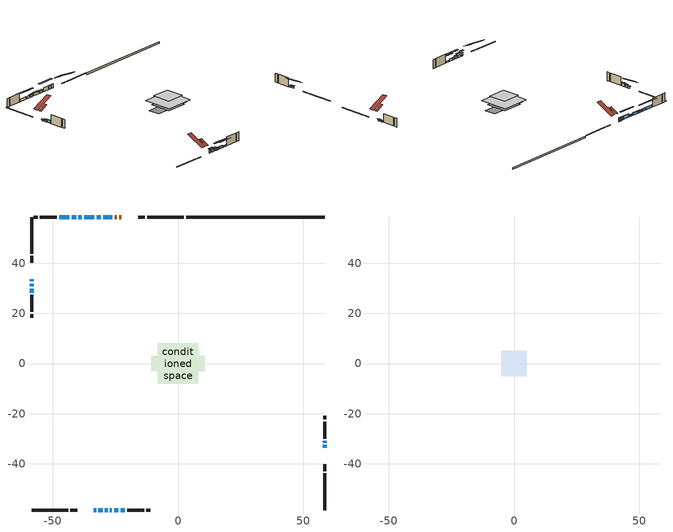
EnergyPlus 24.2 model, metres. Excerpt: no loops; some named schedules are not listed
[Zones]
conditioned space
 floor adiabatic (Floor2 construction): -5.78,-5.78 -5.78,5.78 5.78,5.78 5.78,-5.78 z0.61
 floor adiabatic (AdiabaticFloorConstruction): -8.08,-8.08 -8.08,8.08 8.08,8.08 8.08,-8.08 z3.05
 floor foundation (Slab1 construction): -10.66,-3.13 -10.66,3.13 10.66,3.13 10.66,-3.13 z-0.3
 wall outside (RimJoist1 construction): 2.34,58.44 -12.28,58.44 / -58.44,-58.44 -43.82,-58.44 / -58.44,58.44 -58.44,43.82 / 58.44,-58.44 58.44,-43.82 z0.61:0.91
 wall outside (RimJoist2 construction): -13.21,58.44 -15.83,58.44 / -42.89,-58.44 -40.27,-58.44 / -58.44,42.89 -58.44,40.27 / 58.44,-42.89 58.44,-40.27 z0.61:0.91
 wall outside (AdiabaticWallConstruction 1): -22.59,58.44 -23.48,58.44 / -24.41,58.44 -25.32,58.44 z0.61:2.64
 wall outside (AdiabaticWallConstruction): -33.51,-58.44 -32.7,-58.44 z0.61:2.59; -26.24,58.44 -29.8,58.44 z0.61:2.64; -31.77,-58.44 -30.09,-58.44 / -29.16,-58.44 -28.1,-58.44 / -27.17,-58.44 -26.4,-58.44 / -25.48,-58.44 -23.8,-58.44 / -58.44,31.82 -58.44,30.75 / -33.33,58.44 -37.45,58.44 / -40.68,58.44 -42.36,58.44 / -43.28,58.44 -47.4,58.44 z0.61:1.98; -22.87,-58.44 -21.19,-58.44 z0.61:1.42; -58.44,33.51 -58.44,32.74 / 58.44,-31.51 58.44,-30.9 z0.61:1.53; -58.44,29.82 -58.44,28.3 z0.61:2.29; 58.44,-33.51 58.44,-32.44 z0.61:1.63; -30.73,58.44 -32.41,58.44 z0.61:1.68; -38.38,58.44 -39.75,58.44 z0.61:1.83
 wall outside (Wall1 construction): -48.33,58.44 -55.07,58.44 / -20.27,-58.44 -13.52,-58.44 / -58.44,27.37 -58.44,20.62 / 58.44,-29.97 58.44,-23.23 z0.61:5.49
 wall outside (Wall2 construction): -56,58.44 -57.51,58.44 / -12.59,-58.44 -11.08,-58.44 / -58.44,19.69 -58.44,18.19 / 58.44,-22.3 58.44,-20.79 z0.61:5.49
 wall foundation (FoundationWall1 construction): 58.44,58.44 3.27,58.44 z-0.3:0.61
 window (WindowConstruction 16): -33.51,-58.44 -32.7,-58.44 z0.61:2.59
 window (WindowConstruction 5): -26.25,58.44 -29.8,58.44 z0.61:2.64
 window (WindowConstruction 6): -31.77,-58.44 -30.09,-58.44 z0.61:1.98
 window (WindowConstruction 7): -29.16,-58.44 -28.1,-58.44 z0.61:1.98
 window (WindowConstruction 8): -27.17,-58.44 -26.41,-58.44 z0.61:1.98
 window (WindowConstruction 9): -25.48,-58.44 -23.8,-58.44 z0.61:1.98
 window (WindowConstruction 10): -22.87,-58.44 -21.2,-58.44 z0.61:1.42
 window (WindowConstruction 11): -58.44,33.51 -58.44,32.75 z0.61:1.52
 window (WindowConstruction 12): -58.44,31.82 -58.44,30.75 z0.61:1.98
 window (WindowConstruction 13): -58.44,29.82 -58.44,28.3 z0.61:2.29
 window (WindowConstruction 14): 58.44,-33.51 58.44,-32.44 z0.61:1.62
 window (WindowConstruction 15): 58.44,-31.51 58.44,-30.9 z0.61:1.52
 window (WindowConstruction): -30.73,58.44 -32.4,58.44 z0.61:1.68
 window (WindowConstruction 1): -33.33,58.44 -37.45,58.44 z0.61:1.98
 window (WindowConstruction 2): -38.38,58.44 -39.75,58.44 z0.61:1.83
 window (WindowConstruction 3): -40.68,58.44 -42.35,58.44 z0.61:1.98
 window (WindowConstruction 4): -43.28,58.44 -47.4,58.44 z0.61:1.98
 door (Door): -22.59,58.44 -23.48,58.44 z0.61:2.64
 door (Door 1): -24.41,58.44 -25.32,58.44 z0.61:2.64
 ceiling adiabatic (AdiabaticFloorConstruction): 8.08,-8.08 8.08,8.08 -8.08,8.08 -8.08,-8.08 z3.05
 roof outside (Roof2 construction): -21.66,58.44,5.49 -21.66,53.94,7.73 -20.4,53.94,7.73 -20.4,58.44,5.49; -34.44,-58.44,5.49 -34.44,-53.94,7.73 -35.69,-53.94,7.73 -35.69,-58.44,5.49; -58.44,34.44,5.49 -53.94,34.44,7.73 -53.94,35.69,7.73 -58.44,35.69,5.49; 58.44,-34.44,5.49 53.94,-34.44,7.73 53.94,-35.69,7.73 58.44,-35.69,5.49
attic - vented
 floor to conditioned space (Floor1 construction Reversed): -5.13,-5.13 -5.13,5.13 5.13,5.13 5.13,-5.13 z5.49
 roof outside (Roof1 construction): -19.47,58.44,5.49 -19.47,48.73,10.34 -16.76,48.73,10.34 -16.76,58.44,5.49; -36.62,-58.44,5.49 -36.62,-48.73,10.34 -39.34,-48.73,10.34 -39.34,-58.44,5.49; -58.44,36.62,5.49 -48.73,36.62,10.34 -48.73,39.34,10.34 -58.44,39.34,5.49; 58.44,-36.62,5.49 48.73,-36.62,10.34 48.73,-39.34,10.34 58.44,-39.34,5.49
shading: -31.79,-58.44 -34.42,-58.44 -34.42,-59.2 -31.79,-59.2 z3.5; -32.85,58.44 -23.19,58.44 -23.19,59.2 -32.85,59.2 z5.69; -29.18,-58.44 -32.68,-58.44 -32.68,-59.2 -29.18,-59.2 z2.89; -27.95,-58.44 -29.31,-58.44 -29.31,-59.2 -27.95,-59.2 z2.13; -23.35,-58.44 -30.22,-58.44 -30.22,-59.2 -23.35,-59.2 z5.03; -20.75,-58.44 -28.53,-58.44 -28.53,-59.2 -20.75,-59.2 z5.03; -18.14,-58.44 -25.92,-58.44 -25.92,-59.2 -18.14,-59.2 z4.47; -58.44,32.6 -58.44,33.66 -59.2,33.66 -59.2,32.6 z1.67; -58.44,30.6 -58.44,31.97 -59.2,31.97 -59.2,30.6 z2.13; -58.44,28.15 -58.44,29.97 -59.2,29.97 -59.2,28.15 z2.44; 58.44,-32.29 58.44,-33.66 59.2,-33.66 59.2,-32.29 z1.77; 58.44,-30.75 58.44,-31.66 59.2,-31.66 59.2,-30.75 z1.67; -32.55,58.44 -30.58,58.44 -30.58,59.2 -32.55,59.2 z1.83; -37.6,58.44 -33.18,58.44 -33.18,59.2 -37.6,59.2 z2.13; -39.9,58.44 -38.23,58.44 -38.23,59.2 -39.9,59.2 z1.98; -45.41,58.44 -37.63,58.44 -37.63,59.2 -45.41,59.2 z5.03; -50.45,58.44 -40.23,58.44 -40.23,59.2 -50.45,59.2 z5.03
[Building]
Building 1: Terrain=Suburbs
[Site:Location]
Comox AP_BC: Latitude {deg}=49.72; Longitude {deg}=-124.9; Time Zone {hr}=-8; Elevation {m}=26; Keep Site Location Information=Yes
[Site:GroundTemperature:Shallow]
7.68431, 6.60511, 6.51868, 7.03082, 9.08677, 11.1331, 12.9072, 14.0311, 14.1265, 13.2125, 11.4836, 9.50004
[Site:WaterMainsTemperature]
Calculation Method=Schedule; Temperature Schedule=mains temperature schedule
[Material] Roughness=Rough; Thermal Absorptance=0.9
Name | Thickness {m} | Conductivity {W/m-K} | Density {kg/m3} | Specific Heat {J/kg-K} | Solar Absorptance | Visible Absorptance
asphalt or fiberglass shingles | 0.00635 | 0.162714 | 1121.4 | 1465.45 | 0.4 | 0.4
ceiling loosefill ins | 0.254 | 0.0480833 | 16.02 | 1046.75 | 0.7 | 0.7
ceiling stud and cavity | 0.1397 | 0.134927 | 65.682 | 1177.47 | 0.7 | 0.7
concrete 4.0 in. | 0.1016 | 1.803125 | 2242.8 | 837.4 | 0.7 | 0.7
concrete 8.0 in. | 0.2032 | 1.803125 | 2242.8 | 837.4 | 0.7 | 0.7
door material | 0.04445 | 0.188738 | 512.64 | 1214.23 | 0.7 | 0.7
door material 1 | 0.04445 | 0.053851 | 512.64 | 1214.23 | 0.7 | 0.7
exterior vertical ins | 0.0611431 | 0.029427 | 32.04 | 1214.23 | 0.7 | 0.7
floor covering | 0.0127 | 9.015625 | 54.468 | 1339.84 | 0.6 | 0.6
floor covering 1 | 0.0127 | 0.0433444 | 54.468 | 1339.84 | 0.6 | 0.6
floor rigid ins; wall rigid ins 1 | 0.512978 | 0.029427 | 32.04 | 1214.23 | 0.7 | 0.7
floor stud and cavity | 0.0889 | 0.621767 | 50.32683 | 1063.81 | 0.7 | 0.7
floor stud and cavity 1 | 0.1397 | 1.75129 | 37.0049 | 1207.88 | 0.7 | 0.7
furniture material conditioned space 1 | 0.1524 | 0.115458 | 640.8 | 1214.23 | 0.6 | 0.6
gypsum board | 0.0127 | 0.160291 | 801 | 837.4 | 0.6 | 0.6
gypsum board 1 | 0.0127 | 0.160291 | 801 | 837.4 | 0.7 | 0.7
osb sheathing 0.5 in. | 0.0127 | 0.115458 | 512.64 | 1214.23 | 0.7 | 0.7
osb sheathing 0.75 in. | 0.01905 | 0.115458 | 512.64 | 1214.23 | 0.7 | 0.7
osb sheathing 2.0 in. | 0.0508 | 0.115458 | 512.64 | 1214.23 | 0.7 | 0.7
rim joist rigid ins; wall rigid ins | 0.051816 | 0.029427 | 32.04 | 1214.23 | 0.7 | 0.7
rim joist stud and cavity | 0.0508 | 0.0451784 | 125.044 | 1163.47 | 0.6 | 0.6
rim joist stud and cavity 1 | 0.0508 | 0.0456791 | 125.044 | 1163.47 | 0.6 | 0.6
roof rigid ins | 0.103632 | 0.029427 | 32.04 | 1214.23 | 0.7 | 0.7
roof stud and cavity | 0.2032 | 0.0716271 | 78.34581 | 1123.46 | 0.7 | 0.7
wall stud and cavity | 0.1397 | 0.199346 | 139.0536 | 1170.24 | 0.7 | 0.7
wall stud and cavity 1 | 0.1397 | 0.216185 | 139.0536 | 1170.24 | 0.7 | 0.7
wall stud and cavity 2 | 0.0889 | 0.380278 | 52.3479 | 1209.89 | 0.7 | 0.7
wall stud and cavity 3 | 0.0889 | 0.391764 | 83.0341 | 1211.67 | 0.7 | 0.7
wood siding | 0.0254 | 0.102417 | 544.68 | 1172.36 | 0.4 | 0.4
wood siding 1; wood siding 2; wood siding 3 | 0.0254 | 0.102417 | 544.68 | 1172.36 | 0.7 | 0.7
[WindowMaterial:SimpleGlazingSystem]
Name | U-Factor {W/m2-K} | Solar Heat Gain Coefficient
WindowMaterial | 2.963916 | 0.58
WindowMaterial 1 | 2.90941 | 0.68
WindowMaterial 10 | 2.97981 | 0.57
WindowMaterial 11 | 2.983789 | 0.55
WindowMaterial 12 | 3.00537 | 0.54
WindowMaterial 13 | 2.99571 | 0.51
WindowMaterial 14 | 4.360704 | 0.64
WindowMaterial 2 | 2.4228 | 0.27
WindowMaterial 3 | 2.90203 | 0.68
WindowMaterial 4 | 2.97754 | 0.59
WindowMaterial 5 | 2.95313 | 0.6
WindowMaterial 6 | 2.9219 | 0.66
WindowMaterial 7 | 2.99685 | 0.53
WindowMaterial 8 | 2.93325 | 0.66
WindowMaterial 9 | 2.97868 | 0.53
[Construction]
AdiabaticFloorConstruction: floor stud and cavity 1, floor rigid ins, osb sheathing 0.75 in., floor covering 1
AdiabaticWallConstruction: wood siding 2, wall rigid ins 1, wall stud and cavity 2, gypsum board
AdiabaticWallConstruction 1: wood siding 3, wall rigid ins 1, wall stud and cavity 2, gypsum board
Door: door material
Door 1: door material 1
Floor1 construction Reversed: gypsum board, ceiling stud and cavity, ceiling loosefill ins
Floor2 construction: floor stud and cavity, floor covering
FoundationWall1 construction: concrete 8.0 in., gypsum board 1
furniture construction conditioned space 1: furniture material conditioned space 1
PartitionWallConstruction: gypsum board, wall stud and cavity 3, gypsum board
RimJoist1 construction: wood siding 1, rim joist rigid ins, osb sheathing 2.0 in., rim joist stud and cavity
RimJoist2 construction: wood siding 1, rim joist rigid ins, osb sheathing 2.0 in., rim joist stud and cavity 1
Roof1 construction: asphalt or fiberglass shingles
Roof2 construction: asphalt or fiberglass shingles, roof rigid ins, osb sheathing 0.75 in., roof stud and cavity, gypsum board
Slab1 construction: concrete 4.0 in.
Wall1 construction: wood siding, wall rigid ins, osb sheathing 0.5 in., wall stud and cavity, gypsum board
Wall2 construction: wood siding, wall rigid ins, osb sheathing 0.5 in., wall stud and cavity 1, gypsum board
WindowConstruction: WindowMaterial
WindowConstruction 1; WindowConstruction 4: WindowMaterial 1
WindowConstruction 10: WindowMaterial 8
WindowConstruction 11: WindowMaterial 9
WindowConstruction 12: WindowMaterial 10
WindowConstruction 13: WindowMaterial 11
WindowConstruction 14: WindowMaterial 12
WindowConstruction 15: WindowMaterial 13
WindowConstruction 16: WindowMaterial 14
WindowConstruction 2: WindowMaterial 2
WindowConstruction 3: WindowMaterial 3
WindowConstruction 5: WindowMaterial 4
WindowConstruction 6; WindowConstruction 9: WindowMaterial 5
WindowConstruction 7: WindowMaterial 6
WindowConstruction 8: WindowMaterial 7
[Zone] Multiplier=1; Part of Total Floor Area=Yes
Name | Volume {m3}
attic - vented | 80.7112
conditioned space | 699.2
[Space]
Name | Zone | Volume {m3}
attic - vented 1 | attic - vented | 80.7112
conditioned space 1 | conditioned space | 699.2
[ZoneInfiltration:EffectiveLeakageArea]
infil attic - vented 1: Zone or Space=attic - vented 1; Schedule=Always On Discrete; Effective Air Leakage Area {cm2}=4519.29; Stack Coefficient=0.000337668; Wind Coefficient=1.24155e-05
[ZoneMixing]
whole house fan mix: Zone or Space=attic - vented; Schedule=Always On Continuous; Design Flow Rate Calculation Method=Flow/Zone; Design Flow Rate {m3/s}=0; Source Zone or Space=conditioned space
[SurfaceProperty:ExposedFoundationPerimeter]
Slab1: Exposed Perimeter Calculation Method=TotalExposedPerimeter; Total Exposed Perimeter {m}=55.169
[InternalMass] Zone or ZoneList=conditioned space; Space or SpaceList=conditioned space 1
Name | Construction | Surface Area {m2}
furniture mass conditioned space 1 | furniture construction conditioned space 1 | 211.352
partition wall mass | PartitionWallConstruction | 394.79
[Lights]
interior lighting: Zone or ZoneList or Space or SpaceList=conditioned space 1; Schedule=interior lighting schedule; Design Level Calculation Method=LightingLevel; Lighting Level {W}=343.2; Return Air Fraction=0; Fraction Radiant=0.6; Fraction Visible=0.2; Fraction Replaceable=1
[People]
occupants: Zone or ZoneList or Space or SpaceList=conditioned space 1; Number of People Schedule=occupants schedule; Number of People Calculation Method=People; Number of People=3; Fraction Radiant=0.314171; Sensible Heat Fraction=0.56303; Activity Level Schedule=occupants activity schedule; Carbon Dioxide Generation Rate {m3/s-W}=0; Enable ASHRAE 55 Comfort Warnings=No; Mean Radiant Temperature Calculation Type=EnclosureAveraged
[ElectricEquipment] Zone or ZoneList or Space or SpaceList=conditioned space 1; Design Level Calculation Method=EquipmentLevel
Name | Schedule | Design Level {W} | Fraction Latent | Fraction Radiant | Fraction Lost
clothes dryer | clothes dryer schedule | 140.772 | 0.015 | 0.081 | 0.85
clothes washer | clothes washer schedule | 32.1985 | 0.03 | 0.162 | 0.7
cooking range | cooking range schedule | 215.147 | 0.08 | 0.432 | 0.2
dishwasher | dishwasher schedule | 66.8632 | 0.3 | 0.18 | 0.4
fridge | fridge schedule | 72.9452 | 0 | 0.6 | 0
mech vent bath fan 0 | mech vent bath fan 0 schedule | 25.1 | 0 | 0 | 1
mech vent bath fan 1 | mech vent bath fan 1 schedule | 25.1 | 0 | 0 | 1
mech vent house fan | mech vent house fan schedule | 0 | 0 | 0 | 1
mech vent house fan cfis | mech vent house fan cfis schedule | 0 | 0 | 0 | 0
mech vent range fan 0 | mech vent range fan 0 schedule | 57 | 0 | 0 | 1
misc plug loads | misc plug loads schedule | 494.7 | 0.045 | 0.513 | 0.1
whole house fan | Always On Discrete | 0 | 0 | 0 | 1
[OtherEquipment] Zone or ZoneList or Space or SpaceList=conditioned space 1; Design Level Calculation Method=EquipmentLevel
Name | Fuel Type | Schedule | Design Level {W} | Fraction Latent | Fraction Radiant | Fraction Lost
clothes dryer 1 | Electricity | clothes dryer schedule | 0 | 0.015 | 0.081 | 0.85
cooking range 1 | Electricity | cooking range schedule | 0 | 0.08 | 0.432 | 0.2
general water use latent | None | general water use schedule | 62.594 | 1 | 0 | 0
general water use sensible | None | general water use schedule | -61.6891 | 0 | 0.6 | 0
mech vent house fan latent load | None | Always On Discrete | 0 | 1 | 0 | 0
mech vent house fan sensible load | None | Always On Discrete | 0 | 0 | 0 | 0
water heater energy adjustment1 | NaturalGas | Always On Discrete | 0.01 | 0 | 0 | 1
[ZoneInfiltration:DesignFlowRate] Zone or ZoneList or Space or SpaceList=conditioned space 1; Schedule=Always On Discrete; Design Flow Rate Calculation Method=Flow/Zone; Design Flow Rate {m3/s}=0
infil flow; natural vent flow; whole house fan flow
[Foundation:Kiva]
Foundation Kiva 1: Initial Indoor Air Temperature {C}=18; Wall Height Above Grade {m}=0.609996; Wall Depth Below Slab {m}=0.2032; Custom Block Material Name 1=exterior vertical ins; Custom Block Depth 1 {m}=0.910011; Custom Block X Position 1 {m}=0.2159; Custom Block Z Position 1 {m}=0
[Foundation:Kiva:Settings]
Soil Conductivity {W/m-K}=0.849921; Soil Density {kg/m3}=1842.3; Soil Specific Heat {J/kg-K}=418.7; Ground Solar Absorptivity=0.9; Ground Thermal Absorptivity=0.9; Ground Surface Roughness {m}=0.03; Far-Field Width {m}=40; Deep-Ground Boundary Condition=ZeroFlux; Deep-Ground Depth {m}=40; Minimum Cell Dimension {m}=0.2; Maximum Cell Growth Coefficient=3; Simulation Timestep=Timestep
[Exterior:Lights]
exterior lighting: Schedule=exterior lighting schedule; Design Level {W}=75.6
[Schedule:Constant]
Name | Hourly Value
Always On Continuous; mech vent house fan schedule; mech vent house fan cfis schedule; Always On Discrete | 1
occupants activity schedule | 117.228
fridge schedule | 0
[Schedule:Week:Daily]
interior lighting schedule Week Rule - Jan1-Jan27: interior lighting schedule day, interior lighting schedule day, interior lighting schedule day, interior lighting schedule day, interior lighting schedule day, interior lighting schedule day, interior lighting schedule day, interior lighting schedule default day, interior lighting schedule default day, interior lighting schedule default day, interior lighting schedule default day, interior lighting schedule default day
interior lighting schedule Week Rule - Jan28-Feb3: interior lighting schedule day, interior lighting schedule day, interior lighting schedule day, interior lighting schedule day, interior lighting schedule day 1, interior lighting schedule day 1, interior lighting schedule day 1, interior lighting schedule default day, interior lighting schedule default day, interior lighting schedule default day, interior lighting schedule default day, interior lighting schedule default day
interior lighting schedule Week Rule - Feb4-Feb24: interior lighting schedule day 1, interior lighting schedule day 1, interior lighting schedule day 1, interior lighting schedule day 1, interior lighting schedule day 1, interior lighting schedule day 1, interior lighting schedule day 1, interior lighting schedule default day, interior lighting schedule default day, interior lighting schedule default day, interior lighting schedule default day, interior lighting schedule default day
interior lighting schedule Week Rule - Feb25-Mar3: interior lighting schedule day 1, interior lighting schedule day 1, interior lighting schedule day 1, interior lighting schedule day 1, interior lighting schedule day 2, interior lighting schedule day 2, interior lighting schedule day 2, interior lighting schedule default day, interior lighting schedule default day, interior lighting schedule default day, interior lighting schedule default day, interior lighting schedule default day
interior lighting schedule Week Rule - Mar4-Mar31: interior lighting schedule day 2, interior lighting schedule day 2, interior lighting schedule day 2, interior lighting schedule day 2, interior lighting schedule day 2, interior lighting schedule day 2, interior lighting schedule day 2, interior lighting schedule default day, interior lighting schedule default day, interior lighting schedule default day, interior lighting schedule default day, interior lighting schedule default day
interior lighting schedule Week Rule - Apr1-Apr28: interior lighting schedule day 3, interior lighting schedule day 3, interior lighting schedule day 3, interior lighting schedule day 3, interior lighting schedule day 3, interior lighting schedule day 3, interior lighting schedule day 3, interior lighting schedule default day, interior lighting schedule default day, interior lighting schedule default day, interior lighting schedule default day, interior lighting schedule default day
interior lighting schedule Week Rule - Apr29-May5: interior lighting schedule day 3, interior lighting schedule day 3, interior lighting schedule day 4, interior lighting schedule day 4, interior lighting schedule day 4, interior lighting schedule day 4, interior lighting schedule day 4, interior lighting schedule default day, interior lighting schedule default day, interior lighting schedule default day, interior lighting schedule default day, interior lighting schedule default day
interior lighting schedule Week Rule - May6-May26: interior lighting schedule day 4, interior lighting schedule day 4, interior lighting schedule day 4, interior lighting schedule day 4, interior lighting schedule day 4, interior lighting schedule day 4, interior lighting schedule day 4, interior lighting schedule default day, interior lighting schedule default day, interior lighting schedule default day, interior lighting schedule default day, interior lighting schedule default day
interior lighting schedule Week Rule - May27-Jun2: interior lighting schedule day 4, interior lighting schedule day 4, interior lighting schedule day 4, interior lighting schedule day 4, interior lighting schedule day 4, interior lighting schedule day 5, interior lighting schedule day 5, interior lighting schedule default day, interior lighting schedule default day, interior lighting schedule default day, interior lighting schedule default day, interior lighting schedule default day
interior lighting schedule Week Rule - Jun3-Jun30: interior lighting schedule day 5, interior lighting schedule day 5, interior lighting schedule day 5, interior lighting schedule day 5, interior lighting schedule day 5, interior lighting schedule day 5, interior lighting schedule day 5, interior lighting schedule default day, interior lighting schedule default day, interior lighting schedule default day, interior lighting schedule default day, interior lighting schedule default day
interior lighting schedule Week Rule - Jul1-Jul28: interior lighting schedule day 6, interior lighting schedule day 6, interior lighting schedule day 6, interior lighting schedule day 6, interior lighting schedule day 6, interior lighting schedule day 6, interior lighting schedule day 6, interior lighting schedule default day, interior lighting schedule default day, interior lighting schedule default day, interior lighting schedule default day, interior lighting schedule default day
interior lighting schedule Week Rule - Jul29-Aug4: interior lighting schedule day 6, interior lighting schedule day 6, interior lighting schedule day 6, interior lighting schedule day 7, interior lighting schedule day 7, interior lighting schedule day 7, interior lighting schedule day 7, interior lighting schedule default day, interior lighting schedule default day, interior lighting schedule default day, interior lighting schedule default day, interior lighting schedule default day
interior lighting schedule Week Rule - Aug5-Aug25: interior lighting schedule day 7, interior lighting schedule day 7, interior lighting schedule day 7, interior lighting schedule day 7, interior lighting schedule day 7, interior lighting schedule day 7, interior lighting schedule day 7, interior lighting schedule default day, interior lighting schedule default day, interior lighting schedule default day, interior lighting schedule default day, interior lighting schedule default day
interior lighting schedule Week Rule - Aug26-Sep1: interior lighting schedule day 7, interior lighting schedule day 7, interior lighting schedule day 7, interior lighting schedule day 7, interior lighting schedule day 7, interior lighting schedule day 7, interior lighting schedule day 8, interior lighting schedule default day, interior lighting schedule default day, interior lighting schedule default day, interior lighting schedule default day, interior lighting schedule default day
interior lighting schedule Week Rule - Sep2-Sep29: interior lighting schedule day 8, interior lighting schedule day 8, interior lighting schedule day 8, interior lighting schedule day 8, interior lighting schedule day 8, interior lighting schedule day 8, interior lighting schedule day 8, interior lighting schedule default day, interior lighting schedule default day, interior lighting schedule default day, interior lighting schedule default day, interior lighting schedule default day
interior lighting schedule Week Rule - Sep30-Oct6: interior lighting schedule day 8, interior lighting schedule day 9, interior lighting schedule day 9, interior lighting schedule day 9, interior lighting schedule day 9, interior lighting schedule day 9, interior lighting schedule day 9, interior lighting schedule default day, interior lighting schedule default day, interior lighting schedule default day, interior lighting schedule default day, interior lighting schedule default day
interior lighting schedule Week Rule - Oct7-Oct27: interior lighting schedule day 9, interior lighting schedule day 9, interior lighting schedule day 9, interior lighting schedule day 9, interior lighting schedule day 9, interior lighting schedule day 9, interior lighting schedule day 9, interior lighting schedule default day, interior lighting schedule default day, interior lighting schedule default day, interior lighting schedule default day, interior lighting schedule default day
interior lighting schedule Week Rule - Oct28-Nov3: interior lighting schedule day 9, interior lighting schedule day 9, interior lighting schedule day 9, interior lighting schedule day 9, interior lighting schedule day 10, interior lighting schedule day 10, interior lighting schedule day 10, interior lighting schedule default day, interior lighting schedule default day, interior lighting schedule default day, interior lighting schedule default day, interior lighting schedule default day
interior lighting schedule Week Rule - Nov4-Nov24: interior lighting schedule day 10, interior lighting schedule day 10, interior lighting schedule day 10, interior lighting schedule day 10, interior lighting schedule day 10, interior lighting schedule day 10, interior lighting schedule day 10, interior lighting schedule default day, interior lighting schedule default day, interior lighting schedule default day, interior lighting schedule default day, interior lighting schedule default day
interior lighting schedule Week Rule - Nov25-Dec1: interior lighting schedule day 10, interior lighting schedule day 10, interior lighting schedule day 10, interior lighting schedule day 10, interior lighting schedule day 10, interior lighting schedule day 10, interior lighting schedule day 11, interior lighting schedule default day, interior lighting schedule default day, interior lighting schedule default day, interior lighting schedule default day, interior lighting schedule default day
interior lighting schedule Week Rule - Dec2-Dec31: interior lighting schedule day 11, interior lighting schedule day 11, interior lighting schedule day 11, interior lighting schedule day 11, interior lighting schedule day 11, interior lighting schedule day 11, interior lighting schedule day 11, interior lighting schedule default day, interior lighting schedule default day, interior lighting schedule default day, interior lighting schedule default day, interior lighting schedule default day
occupants schedule Week Rule - Jan1-Dec31: occupants schedule day, occupants schedule day, occupants schedule day, occupants schedule day, occupants schedule day, occupants schedule day, occupants schedule day, occupants schedule default day, occupants schedule default day, occupants schedule default day, occupants schedule default day, occupants schedule default day
clothes dryer schedule Week Rule - Jan1-Dec31: clothes dryer schedule day, clothes dryer schedule day, clothes dryer schedule day, clothes dryer schedule day, clothes dryer schedule day, clothes dryer schedule day, clothes dryer schedule day, clothes dryer schedule default day, clothes dryer schedule default day, clothes dryer schedule default day, clothes dryer schedule default day, clothes dryer schedule default day
clothes washer schedule Week Rule - Jan1-Dec31: clothes washer schedule day, clothes washer schedule day, clothes washer schedule day, clothes washer schedule day, clothes washer schedule day, clothes washer schedule day, clothes washer schedule day, clothes washer schedule default day, clothes washer schedule default day, clothes washer schedule default day, clothes washer schedule default day, clothes washer schedule default day
cooking range schedule Week Rule - Jan1-Dec31: cooking range schedule day, cooking range schedule day, cooking range schedule day, cooking range schedule day, cooking range schedule day, cooking range schedule day, cooking range schedule day, cooking range schedule default day, cooking range schedule default day, cooking range schedule default day, cooking range schedule default day, cooking range schedule default day
dishwasher schedule Week Rule - Jan1-Dec31: dishwasher schedule day, dishwasher schedule day, dishwasher schedule day, dishwasher schedule day, dishwasher schedule day, dishwasher schedule day, dishwasher schedule day, dishwasher schedule default day, dishwasher schedule default day, dishwasher schedule default day, dishwasher schedule default day, dishwasher schedule default day
mech vent bath fan 0 schedule Week Rule - Jan1-Dec31: mech vent bath fan 0 schedule day, mech vent bath fan 0 schedule day, mech vent bath fan 0 schedule day, mech vent bath fan 0 schedule day, mech vent bath fan 0 schedule day, mech vent bath fan 0 schedule day, mech vent bath fan 0 schedule day, mech vent bath fan 0 schedule default day, mech vent bath fan 0 schedule default day, mech vent bath fan 0 schedule default day, mech vent bath fan 0 schedule default day, mech vent bath fan 0 schedule default day
mech vent bath fan 1 schedule Week Rule - Jan1-Dec31: mech vent bath fan 1 schedule day, mech vent bath fan 1 schedule day, mech vent bath fan 1 schedule day, mech vent bath fan 1 schedule day, mech vent bath fan 1 schedule day, mech vent bath fan 1 schedule day, mech vent bath fan 1 schedule day, mech vent bath fan 1 schedule default day, mech vent bath fan 1 schedule default day, mech vent bath fan 1 schedule default day, mech vent bath fan 1 schedule default day, mech vent bath fan 1 schedule default day
mech vent range fan 0 schedule Week Rule - Jan1-Dec31: mech vent range fan 0 schedule day, mech vent range fan 0 schedule day, mech vent range fan 0 schedule day, mech vent range fan 0 schedule day, mech vent range fan 0 schedule day, mech vent range fan 0 schedule day, mech vent range fan 0 schedule day, mech vent range fan 0 schedule default day, mech vent range fan 0 schedule default day, mech vent range fan 0 schedule default day, mech vent range fan 0 schedule default day, mech vent range fan 0 schedule default day
misc plug loads schedule Week Rule - Jan1-Dec31: misc plug loads schedule day, misc plug loads schedule day, misc plug loads schedule day, misc plug loads schedule day, misc plug loads schedule day, misc plug loads schedule day, misc plug loads schedule day, misc plug loads schedule default day, misc plug loads schedule default day, misc plug loads schedule default day, misc plug loads schedule default day, misc plug loads schedule default day
general water use schedule Week Rule - Jan1-Dec31: general water use schedule day, general water use schedule day, general water use schedule day, general water use schedule day, general water use schedule day, general water use schedule day, general water use schedule day, general water use schedule default day, general water use schedule default day, general water use schedule default day, general water use schedule default day, general water use schedule default day
exterior lighting schedule Week Rule - Jan1-Jan27: exterior lighting schedule day, exterior lighting schedule day, exterior lighting schedule day, exterior lighting schedule day, exterior lighting schedule day, exterior lighting schedule day, exterior lighting schedule day, exterior lighting schedule default day, exterior lighting schedule default day, exterior lighting schedule default day, exterior lighting schedule default day, exterior lighting schedule default day
exterior lighting schedule Week Rule - Jan28-Feb3: exterior lighting schedule day, exterior lighting schedule day, exterior lighting schedule day, exterior lighting schedule day, exterior lighting schedule day 1, exterior lighting schedule day 1, exterior lighting schedule day 1, exterior lighting schedule default day, exterior lighting schedule default day, exterior lighting schedule default day, exterior lighting schedule default day, exterior lighting schedule default day
exterior lighting schedule Week Rule - Feb4-Feb24: exterior lighting schedule day 1, exterior lighting schedule day 1, exterior lighting schedule day 1, exterior lighting schedule day 1, exterior lighting schedule day 1, exterior lighting schedule day 1, exterior lighting schedule day 1, exterior lighting schedule default day, exterior lighting schedule default day, exterior lighting schedule default day, exterior lighting schedule default day, exterior lighting schedule default day
exterior lighting schedule Week Rule - Feb25-Mar3: exterior lighting schedule day 1, exterior lighting schedule day 1, exterior lighting schedule day 1, exterior lighting schedule day 1, exterior lighting schedule day 2, exterior lighting schedule day 2, exterior lighting schedule day 2, exterior lighting schedule default day, exterior lighting schedule default day, exterior lighting schedule default day, exterior lighting schedule default day, exterior lighting schedule default day
exterior lighting schedule Week Rule - Mar4-Mar31: exterior lighting schedule day 2, exterior lighting schedule day 2, exterior lighting schedule day 2, exterior lighting schedule day 2, exterior lighting schedule day 2, exterior lighting schedule day 2, exterior lighting schedule day 2, exterior lighting schedule default day, exterior lighting schedule default day, exterior lighting schedule default day, exterior lighting schedule default day, exterior lighting schedule default day
exterior lighting schedule Week Rule - Apr1-Apr28: exterior lighting schedule day 3, exterior lighting schedule day 3, exterior lighting schedule day 3, exterior lighting schedule day 3, exterior lighting schedule day 3, exterior lighting schedule day 3, exterior lighting schedule day 3, exterior lighting schedule default day, exterior lighting schedule default day, exterior lighting schedule default day, exterior lighting schedule default day, exterior lighting schedule default day
exterior lighting schedule Week Rule - Apr29-May5: exterior lighting schedule day 3, exterior lighting schedule day 3, exterior lighting schedule day 4, exterior lighting schedule day 4, exterior lighting schedule day 4, exterior lighting schedule day 4, exterior lighting schedule day 4, exterior lighting schedule default day, exterior lighting schedule default day, exterior lighting schedule default day, exterior lighting schedule default day, exterior lighting schedule default day
exterior lighting schedule Week Rule - May6-May26: exterior lighting schedule day 4, exterior lighting schedule day 4, exterior lighting schedule day 4, exterior lighting schedule day 4, exterior lighting schedule day 4, exterior lighting schedule day 4, exterior lighting schedule day 4, exterior lighting schedule default day, exterior lighting schedule default day, exterior lighting schedule default day, exterior lighting schedule default day, exterior lighting schedule default day
exterior lighting schedule Week Rule - May27-Jun2: exterior lighting schedule day 4, exterior lighting schedule day 4, exterior lighting schedule day 4, exterior lighting schedule day 4, exterior lighting schedule day 4, exterior lighting schedule day 5, exterior lighting schedule day 5, exterior lighting schedule default day, exterior lighting schedule default day, exterior lighting schedule default day, exterior lighting schedule default day, exterior lighting schedule default day
[Schedule:Year]
interior lighting schedule: interior lighting schedule Week Rule - Jan1-Jan27, 1, 1, 1, 27, interior lighting schedule Week Rule - Jan28-Feb3, 1, 28, 2, 3, interior lighting schedule Week Rule - Feb4-Feb24, 2, 4, 2, 24, interior lighting schedule Week Rule - Feb25-Mar3, 2, 25, 3, 3, interior lighting schedule Week Rule - Mar4-Mar31, 3, 4, 3, 31, interior lighting schedule Week Rule - Apr1-Apr28, 4, 1, 4, 28, interior lighting schedule Week Rule - Apr29-May5, 4, 29, 5, 5, interior lighting schedule Week Rule - May6-May26, 5, 6, 5, 26, interior lighting schedule Week Rule - May27-Jun2, 5, 27, 6, 2, interior lighting schedule Week Rule - Jun3-Jun30, 6, 3, 6, 30, interior lighting schedule Week Rule - Jul1-Jul28, 7, 1, 7, 28, interior lighting schedule Week Rule - Jul29-Aug4, 7, 29, 8, 4, interior lighting schedule Week Rule - Aug5-Aug25, 8, 5, 8, 25, interior lighting schedule Week Rule - Aug26-Sep1, 8, 26, 9, 1, interior lighting schedule Week Rule - Sep2-Sep29, 9, 2, 9, 29, interior lighting schedule Week Rule - Sep30-Oct6, 9, 30, 10, 6, interior lighting schedule Week Rule - Oct7-Oct27, 10, 7, 10, 27, interior lighting schedule Week Rule - Oct28-Nov3, 10, 28, 11, 3, interior lighting schedule Week Rule - Nov4-Nov24, 11, 4, 11, 24, interior lighting schedule Week Rule - Nov25-Dec1, 11, 25, 12, 1, interior lighting schedule Week Rule - Dec2-Dec31, 12, 2, 12, 31
occupants schedule: occupants schedule Week Rule - Jan1-Dec31, 1, 1, 12, 31
clothes dryer schedule: clothes dryer schedule Week Rule - Jan1-Dec31, 1, 1, 12, 31
clothes washer schedule: clothes washer schedule Week Rule - Jan1-Dec31, 1, 1, 12, 31
cooking range schedule: cooking range schedule Week Rule - Jan1-Dec31, 1, 1, 12, 31
dishwasher schedule: dishwasher schedule Week Rule - Jan1-Dec31, 1, 1, 12, 31
mech vent bath fan 0 schedule: mech vent bath fan 0 schedule Week Rule - Jan1-Dec31, 1, 1, 12, 31
mech vent bath fan 1 schedule: mech vent bath fan 1 schedule Week Rule - Jan1-Dec31, 1, 1, 12, 31
mech vent range fan 0 schedule: mech vent range fan 0 schedule Week Rule - Jan1-Dec31, 1, 1, 12, 31
misc plug loads schedule: misc plug loads schedule Week Rule - Jan1-Dec31, 1, 1, 12, 31
general water use schedule: general water use schedule Week Rule - Jan1-Dec31, 1, 1, 12, 31
exterior lighting schedule: exterior lighting schedule Week Rule - Jan1-Jan27, 1, 1, 1, 27, exterior lighting schedule Week Rule - Jan28-Feb3, 1, 28, 2, 3, exterior lighting schedule Week Rule - Feb4-Feb24, 2, 4, 2, 24, exterior lighting schedule Week Rule - Feb25-Mar3, 2, 25, 3, 3, exterior lighting schedule Week Rule - Mar4-Mar31, 3, 4, 3, 31, exterior lighting schedule Week Rule - Apr1-Apr28, 4, 1, 4, 28, exterior lighting schedule Week Rule - Apr29-May5, 4, 29, 5, 5, exterior lighting schedule Week Rule - May6-May26, 5, 6, 5, 26, exterior lighting schedule Week Rule - May27-Jun2, 5, 27, 6, 2, exterior lighting schedule Week Rule - Jun3-Jun30, 6, 3, 6, 30, exterior lighting schedule Week Rule - Jul1-Jul28, 7, 1, 7, 28, exterior lighting schedule Week Rule - Jul29-Aug4, 7, 29, 8, 4, exterior lighting schedule Week Rule - Aug5-Aug25, 8, 5, 8, 25, exterior lighting schedule Week Rule - Aug26-Sep1, 8, 26, 9, 1, exterior lighting schedule Week Rule - Sep2-Sep29, 9, 2, 9, 29, exterior lighting schedule Week Rule - Sep30-Oct6, 9, 30, 10, 6, exterior lighting schedule Week Rule - Oct7-Oct27, 10, 7, 10, 27, exterior lighting schedule Week Rule - Oct28-Nov3, 10, 28, 11, 3, exterior lighting schedule Week Rule - Nov4-Nov24, 11, 4, 11, 24, exterior lighting schedule Week Rule - Nov25-Dec1, 11, 25, 12, 1, exterior lighting schedule Week Rule - Dec2-Dec31, 12, 2, 12, 31
[Schedule:Compact]
mains temperature schedule: Through: 01/01, For: AllDays, Until: 24:00, 11.0622, Through: 01/02, For: AllDays, Until: 24:00, 11.025, Through: 01/03, For: AllDays, Until: 24:00, 10.9883, Through: 01/04, For: AllDays, Until: 24:00, 10.9522, Through: 01/05, For: AllDays, Until: 24:00, 10.9172, Through: 01/06, For: AllDays, Until: 24:00, 10.8828, Through: 01/07, For: AllDays, Until: 24:00, 10.8494, Through: 01/08, For: AllDays, Until: 24:00, 10.8167, Through: 01/09, For: AllDays, Until: 24:00, 10.7844, Through: 01/10, For: AllDays, Until: 24:00, 10.7533, Through: 01/11, For: AllDays, Until: 24:00, 10.7228, Through: 01/12, For: AllDays, Until: 24:00, 10.6933, Through: 01/13, For: AllDays, Until: 24:00, 10.6644, Through: 01/14, For: AllDays, Until: 24:00, 10.6367, Through: 01/15, For: AllDays, Until: 24:00, 10.6094, Through: 01/16, For: AllDays, Until: 24:00, 10.5833, Through: 01/17, For: AllDays, Until: 24:00, 10.5578, Through: 01/18, For: AllDays, Until: 24:00, 10.5333, Through: 01/19, For: AllDays, Until: 24:00, 10.51, Through: 01/20, For: AllDays, Until: 24:00, 10.4872, Through: 01/21, For: AllDays, Until: 24:00, 10.465, Through: 01/22, For: AllDays, Until: 24:00, 10.4439, Through: 01/23, For: AllDays, Until: 24:00, 10.4239, Through: 01/24, For: AllDays, Until: 24:00, 10.405, Through: 01/25, For: AllDays, Until: 24:00, 10.3867, Through: 01/26, For: AllDays, Until: 24:00, 10.3694, Through: 01/27, For: AllDays, Until: 24:00, 10.3528, Through: 01/28, For: AllDays, Until: 24:00, 10.3372, Through: 01/29, For: AllDays, Until: 24:00, 10.3228, Through: 01/30, For: AllDays, Until: 24:00, 10.3094, Through: 01/31, For: AllDays, Until: 24:00, 10.2967, Through: 02/01, For: AllDays, Until: 24:00, 10.285, Through: 02/02, For: AllDays, Until: 24:00, 10.2739, Through: 02/03, For: AllDays, Until: 24:00, 10.2644, Through: 02/04, For: AllDays, Until: 24:00, 10.2556, Through: 02/05, For: AllDays, Until: 24:00, 10.2472, Through: 02/06, For: AllDays, Until: 24:00, 10.2406, Through: 02/07, For: AllDays, Until: 24:00, 10.2344, Through: 02/08, For: AllDays, Until: 24:00, 10.2294, Through: 02/09, For: AllDays, Until: 24:00, 10.225, Through: 02/10, For: AllDays, Until: 24:00, 10.2222, Through: 02/11, For: AllDays, Until: 24:00, 10.22, Through: 02/12, For: AllDays, Until: 24:00, 10.2189, Through: 02/13, For: AllDays, Until: 24:00, 10.2183, Through: 02/14, For: AllDays, Until: 24:00, 10.2194, Through: 02/15, For: AllDays, Until: 24:00, 10.2211, Through: 02/16, For: AllDays, Until: 24:00, 10.2239, Through: 02/17, For: AllDays, Until: 24:00, 10.2272, Through: 02/18, For: AllDays, Until: 24:00, 10.2322, Through: 02/19, For: AllDays, Until: 24:00, 10.2378, Through: 02/20, For: AllDays, Until: 24:00, 10.2439, Through: 02/21, For: AllDays, Until: 24:00, 10.2517, Through: 02/22, For: AllDays, Until: 24:00, 10.26, Through: 02/23, For: AllDays, Until: 24:00, 10.2694, Through: 02/24, For: AllDays, Until: 24:00, 10.28, Through: 02/25, For: AllDays, Until: 24:00, 10.2911, Through: 02/26, For: AllDays, Until: 24:00, 10.3033, Through: 02/27, For: AllDays, Until: 24:00, 10.3167, Through: 02/28, For: AllDays, Until: 24:00, 10.3306, Through: 03/01, For: AllDays, Until: 24:00, 10.3456, Through: 03/02, For: AllDays, Until: 24:00, 10.3617, Through: 03/03, For: AllDays, Until: 24:00, 10.3783, Through: 03/04, For: AllDays, Until: 24:00, 10.3961, Through: 03/05, For: AllDays, Until: 24:00, 10.415, Through: 03/06, For: AllDays, Until: 24:00, 10.435, Through: 03/07, For: AllDays, Until: 24:00, 10.4556, Through: 03/08, For: AllDays, Until: 24:00, 10.4767, Through: 03/09, For: AllDays, Until: 24:00, 10.4989, Through: 03/10, For: AllDays, Until: 24:00, 10.5222, Through: 03/11, For: AllDays, Until: 24:00, 10.5467, Through: 03/12, For: AllDays, Until: 24:00, 10.5717, Through: 03/13, For: AllDays, Until: 24:00, 10.5972, Through: 03/14, For: AllDays, Until: 24:00, 10.6239, Through: 03/15, For: AllDays, Until: 24:00, 10.6517, Through: 03/16, For: AllDays, Until: 24:00, 10.68, Through: 03/17, For: AllDays, Until: 24:00, 10.7089, Through: 03/18, For: AllDays, Until: 24:00, 10.7389, Through: 03/19, For: AllDays, Until: 24:00, 10.77, Through: 03/20, For: AllDays, Until: 24:00, 10.8017, Through: 03/21, For: AllDays, Until: 24:00, 10.8339, Through: 03/22, For: AllDays, Until: 24:00, 10.8672, Through: 03/23, For: AllDays, Until: 24:00, 10.9011, Through: 03/24, For: AllDays, Until: 24:00, 10.9361, Through: 03/25, For: AllDays, Until: 24:00, 10.9717, Through: 03/26, For: AllDays, Until: 24:00, 11.0078, Through: 03/27, For: AllDays, Until: 24:00, 11.045, Through: 03/28, For: AllDays, Until: 24:00, 11.0822, Through: 03/29, For: AllDays, Until: 24:00, 11.1211, Through: 03/30, For: AllDays, Until: 24:00, 11.16, Through: 03/31, For: AllDays, Until: 24:00, 11.2, Through: 04/01, For: AllDays, Until: 24:00, 11.2406, Through: 04/02, For: AllDays, Until: 24:00, 11.2817, Through: 04/03, For: AllDays, Until: 24:00, 11.3233, Through: 04/04, For: AllDays, Until: 24:00, 11.3656, Through: 04/05, For: AllDays, Until: 24:00, 11.4089, Through: 04/06, For: AllDays, Until: 24:00, 11.4522, Through: 04/07, For: AllDays, Until: 24:00, 11.4967, Through: 04/08, For: AllDays, Until: 24:00, 11.5417, Through: 04/09, For: AllDays, Until: 24:00, 11.5872, Through: 04/10, For: AllDays, Until: 24:00, 11.6333, Through: 04/11, For: AllDays, Until: 24:00, 11.6794, Through: 04/12, For: AllDays, Until: 24:00, 11.7267, Through: 04/13, For: AllDays, Until: 24:00, 11.7744, Through: 04/14, For: AllDays, Until: 24:00, 11.8222, Through: 04/15, For: AllDays, Until: 24:00, 11.8711, Through: 04/16, For: AllDays, Until: 24:00, 11.92, Through: 04/17, For: AllDays, Until: 24:00, 11.97, Through: 04/18, For: AllDays, Until: 24:00, 12.02, Through: 04/19, For: AllDays, Until: 24:00, 12.07, Through: 04/20, For: AllDays, Until: 24:00, 12.1211, Through: 04/21, For: AllDays, Until: 24:00, 12.1722, Through: 04/22, For: AllDays, Until: 24:00, 12.2239, Through: 04/23, For: AllDays, Until: 24:00, 12.2761, Through: 04/24, For: AllDays, Until: 24:00, 12.3283, Through: 04/25, For: AllDays, Until: 24:00, 12.3811, Through: 04/26, For: AllDays, Until: 24:00, 12.4339, Through: 04/27, For: AllDays, Until: 24:00, 12.4872, Through: 04/28, For: AllDays, Until: 24:00, 12.5411, Through: 04/29, For: AllDays, Until: 24:00, 12.595, Through: 04/30, For: AllDays, Until: 24:00, 12.6489, Through: 05/01, For: AllDays, Until: 24:00, 12.7033, Through: 05/02, For: AllDays, Until: 24:00, 12.7583, Through: 05/03, For: AllDays, Until: 24:00, 12.8133, Through: 05/04, For: AllDays, Until: 24:00, 12.8683, Through: 05/05, For: AllDays, Until: 24:00, 12.9233, Through: 05/06, For: AllDays, Until: 24:00, 12.9789, Through: 05/07, For: AllDays, Until: 24:00, 13.0344, Through: 05/08, For: AllDays, Until: 24:00, 13.09, Through: 05/09, For: AllDays, Until: 24:00, 13.1461, Through: 05/10, For: AllDays, Until: 24:00, 13.2017, Through: 05/11, For: AllDays, Until: 24:00, 13.2578, Through: 05/12, For: AllDays, Until: 24:00, 13.3139, Through: 05/13, For: AllDays, Until: 24:00, 13.37, Through: 05/14, For: AllDays, Until: 24:00, 13.4261, Through: 05/15, For: AllDays, Until: 24:00, 13.4822, Through: 05/16, For: AllDays, Until: 24:00, 13.5389, Through: 05/17, For: AllDays, Until: 24:00, 13.595, Through: 05/18, For: AllDays, Until: 24:00, 13.6511, Through: 05/19, For: AllDays, Until: 24:00, 13.7072, Through: 05/20, For: AllDays, Until: 24:00, 13.7628, Through: 05/21, For: AllDays, Until: 24:00, 13.8189, Through: 05/22, For: AllDays, Until: 24:00, 13.875, Through: 05/23, For: AllDays, Until: 24:00, 13.9306, Through: 05/24, For: AllDays, Until: 24:00, 13.9861, Through: 05/25, For: AllDays, Until: 24:00, 14.0417, Through: 05/26, For: AllDays, Until: 24:00, 14.0967, Through: 05/27, For: AllDays, Until: 24:00, 14.1517, Through: 05/28, For: AllDays, Until: 24:00, 14.2067, Through: 05/29, For: AllDays, Until: 24:00, 14.2611, Through: 05/30, For: AllDays, Until: 24:00, 14.3156, Through: 05/31, For: AllDays, Until: 24:00, 14.37, Through: 06/01, For: AllDays, Until: 24:00, 14.4239, Through: 06/02, For: AllDays, Until: 24:00, 14.4778, Through: 06/03, For: AllDays, Until: 24:00, 14.5311, Through: 06/04, For: AllDays, Until: 24:00, 14.5839, Through: 06/05, For: AllDays, Until: 24:00, 14.6367, Through: 06/06, For: AllDays, Until: 24:00, 14.6889, Through: 06/07, For: AllDays, Until: 24:00, 14.7411, Through: 06/08, For: AllDays, Until: 24:00, 14.7928, Through: 06/09, For: AllDays, Until: 24:00, 14.8439, Through: 06/10, For: AllDays, Until: 24:00, 14.895, Through: 06/11, For: AllDays, Until: 24:00, 14.9456, Through: 06/12, For: AllDays, Until: 24:00, 14.9956, Through: 06/13, For: AllDays, Until: 24:00, 15.045, Through: 06/14, For: AllDays, Until: 24:00, 15.0939, Through: 06/15, For: AllDays, Until: 24:00, 15.1428, Through: 06/16, For: AllDays, Until: 24:00, 15.1906, Through: 06/17, For: AllDays, Until: 24:00, 15.2383, Through: 06/18, For: AllDays, Until: 24:00, 15.2856, Through: 06/19, For: AllDays, Until: 24:00, 15.3322, Through: 06/20, For: AllDays, Until: 24:00, 15.3778, Through: 06/21, For: AllDays, Until: 24:00, 15.4233, Through: 06/22, For: AllDays, Until: 24:00, 15.4683, Through: 06/23, For: AllDays, Until: 24:00, 15.5128, Through: 06/24, For: AllDays, Until: 24:00, 15.5561, Through: 06/25, For: AllDays, Until: 24:00, 15.5994, Through: 06/26, For: AllDays, Until: 24:00, 15.6417, Through: 06/27, For: AllDays, Until: 24:00, 15.6839, Through: 06/28, For: AllDays, Until: 24:00, 15.725, Through: 06/29, For: AllDays, Until: 24:00, 15.7656, Through: 06/30, For: AllDays, Until: 24:00, 15.805, Through: 07/01, For: AllDays, Until: 24:00, 15.8444, Through: 07/02, For: AllDays, Until: 24:00, 15.8828, Through: 07/03, For: AllDays, Until: 24:00, 15.9206, Through: 07/04, For: AllDays, Until: 24:00, 15.9572, Through: 07/05, For: AllDays, Until: 24:00, 15.9939, Through: 07/06, For: AllDays, Until: 24:00, 16.0294, Through: 07/07, For: AllDays, Until: 24:00, 16.0639, Through: 07/08, For: AllDays, Until: 24:00, 16.0983, Through: 07/09, For: AllDays, Until: 24:00, 16.1311, Through: 07/10, For: AllDays, Until: 24:00, 16.1639, Through: 07/11, For: AllDays, Until: 24:00, 16.1956, Through: 07/12, For: AllDays, Until: 24:00, 16.2261, Through: 07/13, For: AllDays, Until: 24:00, 16.2561, Through: 07/14, For: AllDays, Until: 24:00, 16.2856, Through: 07/15, For: AllDays, Until: 24:00, 16.3139, Through: 07/16, For: AllDays, Until: 24:00, 16.3417, Through: 07/17, For: AllDays, Until: 24:00, 16.3683, Through: 07/18, For: AllDays, Until: 24:00, 16.3939, Through: 07/19, For: AllDays, Until: 24:00, 16.4189, Through: 07/20, For: AllDays, Until: 24:00, 16.4433, Through: 07/21, For: AllDays, Until: 24:00, 16.4661, Through: 07/22, For: AllDays, Until: 24:00, 16.4889, Through: 07/23, For: AllDays, Until: 24:00, 16.51, Through: 07/24, For: AllDays, Until: 24:00, 16.5306, Through: 07/25, For: AllDays, Until: 24:00, 16.5506, Through: 07/26, For: AllDays, Until: 24:00, 16.5694, Through: 07/27, For: AllDays, Until: 24:00, 16.5872, Through: 07/28, For: AllDays, Until: 24:00, 16.6039, Through: 07/29, For: AllDays, Until: 24:00, 16.62, Through: 07/30, For: AllDays, Until: 24:00, 16.635, Through: 07/31, For: AllDays, Until: 24:00, 16.6494, Through: 08/01, For: AllDays, Until: 24:00, 16.6622, Through: 08/02, For: AllDays, Until: 24:00, 16.6744, Through: 08/03, For: AllDays, Until: 24:00, 16.6861, Through: 08/04, For: AllDays, Until: 24:00, 16.6961, Through: 08/05, For: AllDays, Until: 24:00, 16.7056, Through: 08/06, For: AllDays, Until: 24:00, 16.7144, Through: 08/07, For: AllDays, Until: 24:00, 16.7217, Through: 08/08, For: AllDays, Until: 24:00, 16.7283, Through: 08/09, For: AllDays, Until: 24:00, 16.7339, Through: 08/10, For: AllDays, Until: 24:00, 16.7383, Through: 08/11, For: AllDays, Until: 24:00, 16.7422, Through: 08/12, For: AllDays, Until: 24:00, 16.745, Through: 08/13, For: AllDays, Until: 24:00, 16.7467, Through: 08/14, For: AllDays, Until: 24:00, 16.7472, Through: 08/15, For: AllDays, Until: 24:00, 16.7472, Through: 08/16, For: AllDays, Until: 24:00, 16.7461, Through: 08/17, For: AllDays, Until: 24:00, 16.7439, Through: 08/18, For: AllDays, Until: 24:00, 16.7406, Through: 08/19, For: AllDays, Until: 24:00, 16.7367, Through: 08/20, For: AllDays, Until: 24:00, 16.7317, Through: 08/21, For: AllDays, Until: 24:00, 16.7256, Through: 08/22, For: AllDays, Until: 24:00, 16.7189, Through: 08/23, For: AllDays, Until: 24:00, 16.7106, Through: 08/24, For: AllDays, Until: 24:00, 16.7017, Through: 08/25, For: AllDays, Until: 24:00, 16.6922, Through: 08/26, For: AllDays, Until: 24:00, 16.6811, Through: 08/27, For: AllDays, Until: 24:00, 16.6694, Through: 08/28, For: AllDays, Until: 24:00, 16.6567, Through: 08/29, For: AllDays, Until: 24:00, 16.6433, Through: 08/30, For: AllDays, Until: 24:00, 16.6289, Through: 08/31, For: AllDays, Until: 24:00, 16.6133, Through: 09/01, For: AllDays, Until: 24:00, 16.5967, Through: 09/02, For: AllDays, Until: 24:00, 16.5794, Through: 09/03, For: AllDays, Until: 24:00, 16.5611, Through: 09/04, For: AllDays, Until: 24:00, 16.5422, Through: 09/05, For: AllDays, Until: 24:00, 16.5222, Through: 09/06, For: AllDays, Until: 24:00, 16.5011, Through: 09/07, For: AllDays, Until: 24:00, 16.4794, Through: 09/08, For: AllDays, Until: 24:00, 16.4567, Through: 09/09, For: AllDays, Until: 24:00, 16.4328, Through: 09/10, For: AllDays, Until: 24:00, 16.4083, Through: 09/11, For: AllDays, Until: 24:00, 16.3833, Through: 09/12, For: AllDays, Until: 24:00, 16.3567, Through: 09/13, For: AllDays, Until: 24:00, 16.33, Through: 09/14, For: AllDays, Until: 24:00, 16.3017, Through: 09/15, For: AllDays, Until: 24:00, 16.2733, Through: 09/16, For: AllDays, Until: 24:00, 16.2433, Through: 09/17, For: AllDays, Until: 24:00, 16.2133, Through: 09/18, For: AllDays, Until: 24:00, 16.1822, Through: 09/19, For: AllDays, Until: 24:00, 16.15, Through: 09/20, For: AllDays, Until: 24:00, 16.1172, Through: 09/21, For: AllDays, Until: 24:00, 16.0839, Through: 09/22, For: AllDays, Until: 24:00, 16.0494, Through: 09/23, For: AllDays, Until: 24:00, 16.0144, Through: 09/24, For: AllDays, Until: 24:00, 15.9783, Through: 09/25, For: AllDays, Until: 24:00, 15.9417, Through: 09/26, For: AllDays, Until: 24:00, 15.9044, Through: 09/27, For: AllDays, Until: 24:00, 15.8667, Through: 09/28, For: AllDays, Until: 24:00, 15.8278, Through: 09/29, For: AllDays, Until: 24:00, 15.7883, Through: 09/30, For: AllDays, Until: 24:00, 15.7483, Through: 10/01, For: AllDays, Until: 24:00, 15.7072, Through: 10/02, For: AllDays, Until: 24:00, 15.6661, Through: 10/03, For: AllDays, Until: 24:00, 15.6239, Through: 10/04, For: AllDays, Until: 24:00, 15.5811, Through: 10/05, For: AllDays, Until: 24:00, 15.5378, Through: 10/06, For: AllDays, Until: 24:00, 15.4939, Through: 10/07, For: AllDays, Until: 24:00, 15.4494, Through: 10/08, For: AllDays, Until: 24:00, 15.4039, Through: 10/09, For: AllDays, Until: 24:00, 15.3583, Through: 10/10, For: AllDays, Until: 24:00, 15.3122, Through: 10/11, For: AllDays, Until: 24:00, 15.2656, Through: 10/12, For: AllDays, Until: 24:00, 15.2183, Through: 10/13, For: AllDays, Until: 24:00, 15.17, Through: 10/14, For: AllDays, Until: 24:00, 15.1217, Through: 10/15, For: AllDays, Until: 24:00, 15.0733, Through: 10/16, For: AllDays, Until: 24:00, 15.0239, Through: 10/17, For: AllDays, Until: 24:00, 14.9739, Through: 10/18, For: AllDays, Until: 24:00, 14.9239, Through: 10/19, For: AllDays, Until: 24:00, 14.8733, Through: 10/20, For: AllDays, Until: 24:00, 14.8222, Through: 10/21, For: AllDays, Until: 24:00, 14.7706, Through: 10/22, For: AllDays, Until: 24:00, 14.7189, Through: 10/23, For: AllDays, Until: 24:00, 14.6667, Through: 10/24, For: AllDays, Until: 24:00, 14.6144, Through: 10/25, For: AllDays, Until: 24:00, 14.5611, Through: 10/26, For: AllDays, Until: 24:00, 14.5083, Through: 10/27, For: AllDays, Until: 24:00, 14.4544, Through: 10/28, For: AllDays, Until: 24:00, 14.4011, Through: 10/29, For: AllDays, Until: 24:00, 14.3467, Through: 10/30, For: AllDays, Until: 24:00, 14.2928, Through: 10/31, For: AllDays, Until: 24:00, 14.2378, Through: 11/01, For: AllDays, Until: 24:00, 14.1833, Through: 11/02, For: AllDays, Until: 24:00, 14.1283, Through: 11/03, For: AllDays, Until: 24:00, 14.0733, Through: 11/04, For: AllDays, Until: 24:00, 14.0178, Through: 11/05, For: AllDays, Until: 24:00, 13.9622, Through: 11/06, For: AllDays, Until: 24:00, 13.9067, Through: 11/07, For: AllDays, Until: 24:00, 13.8511, Through: 11/08, For: AllDays, Until: 24:00, 13.795, Through: 11/09, For: AllDays, Until: 24:00, 13.7389, Through: 11/10, For: AllDays, Until: 24:00, 13.6828, Through: 11/11, For: AllDays, Until: 24:00, 13.6272, Through: 11/12, For: AllDays, Until: 24:00, 13.5706, Through: 11/13, For: AllDays, Until: 24:00, 13.5144, Through: 11/14, For: AllDays, Until: 24:00, 13.4583, Through: 11/15, For: AllDays, Until: 24:00, 13.4022, Through: 11/16, For: AllDays, Until: 24:00, 13.3461, Through: 11/17, For: AllDays, Until: 24:00, 13.29, Through: 11/18, For: AllDays, Until: 24:00, 13.2339, Through: 11/19, For: AllDays, Until: 24:00, 13.1778, Through: 11/20, For: AllDays, Until: 24:00, 13.1222, Through: 11/21, For: AllDays, Until: 24:00, 13.0661, Through: 11/22, For: AllDays, Until: 24:00, 13.0106, Through: 11/23, For: AllDays, Until: 24:00, 12.955, Through: 11/24, For: AllDays, Until: 24:00, 12.9, Through: 11/25, For: AllDays, Until: 24:00, 12.8444, Through: 11/26, For: AllDays, Until: 24:00, 12.7894, Through: 11/27, For: AllDays, Until: 24:00, 12.735, Through: 11/28, For: AllDays, Until: 24:00, 12.6806, Through: 11/29, For: AllDays, Until: 24:00, 12.6261, Through: 11/30, For: AllDays, Until: 24:00, 12.5717, Through: 12/01, For: AllDays, Until: 24:00, 12.5183, Through: 12/02, For: AllDays, Until: 24:00, 12.4644, Through: 12/03, For: AllDays, Until: 24:00, 12.4111, Through: 12/04, For: AllDays, Until: 24:00, 12.3583, Through: 12/05, For: AllDays, Until: 24:00, 12.3061, Through: 12/06, For: AllDays, Until: 24:00, 12.2539, Through: 12/07, For: AllDays, Until: 24:00, 12.2017, Through: 12/08, For: AllDays, Until: 24:00, 12.1506, Through: 12/09, For: AllDays, Until: 24:00, 12.0994, Through: 12/10, For: AllDays, Until: 24:00, 12.0483, Through: 12/11, For: AllDays, Until: 24:00, 11.9983, Through: 12/12, For: AllDays, Until: 24:00, 11.9483, Through: 12/13, For: AllDays, Until: 24:00, 11.8989, Through: 12/14, For: AllDays, Until: 24:00, 11.85, Through: 12/15, For: AllDays, Until: 24:00, 11.8017, Through: 12/16, For: AllDays, Until: 24:00, 11.7539, Through: 12/17, For: AllDays, Until: 24:00, 11.7067, Through: 12/18, For: AllDays, Until: 24:00, 11.6594, Through: 12/19, For: AllDays, Until: 24:00, 11.6133, Through: 12/20, For: AllDays, Until: 24:00, 11.5678, Through: 12/21, For: AllDays, Until: 24:00, 11.5222, Through: 12/22, For: AllDays, Until: 24:00, 11.4778, Through: 12/23, For: AllDays, Until: 24:00, 11.4339, Through: 12/24, For: AllDays, Until: 24:00, 11.3906, Through: 12/25, For: AllDays, Until: 24:00, 11.3478, Through: 12/26, For: AllDays, Until: 24:00, 11.3056, Through: 12/27, For: AllDays, Until: 24:00, 11.2639, Through: 12/28, For: AllDays, Until: 24:00, 11.2228, Through: 12/29, For: AllDays, Until: 24:00, 11.1828, Through: 12/30, For: AllDays, Until: 24:00, 11.1433, Through: 12/31, For: AllDays, Until: 24:00, 11.1044
